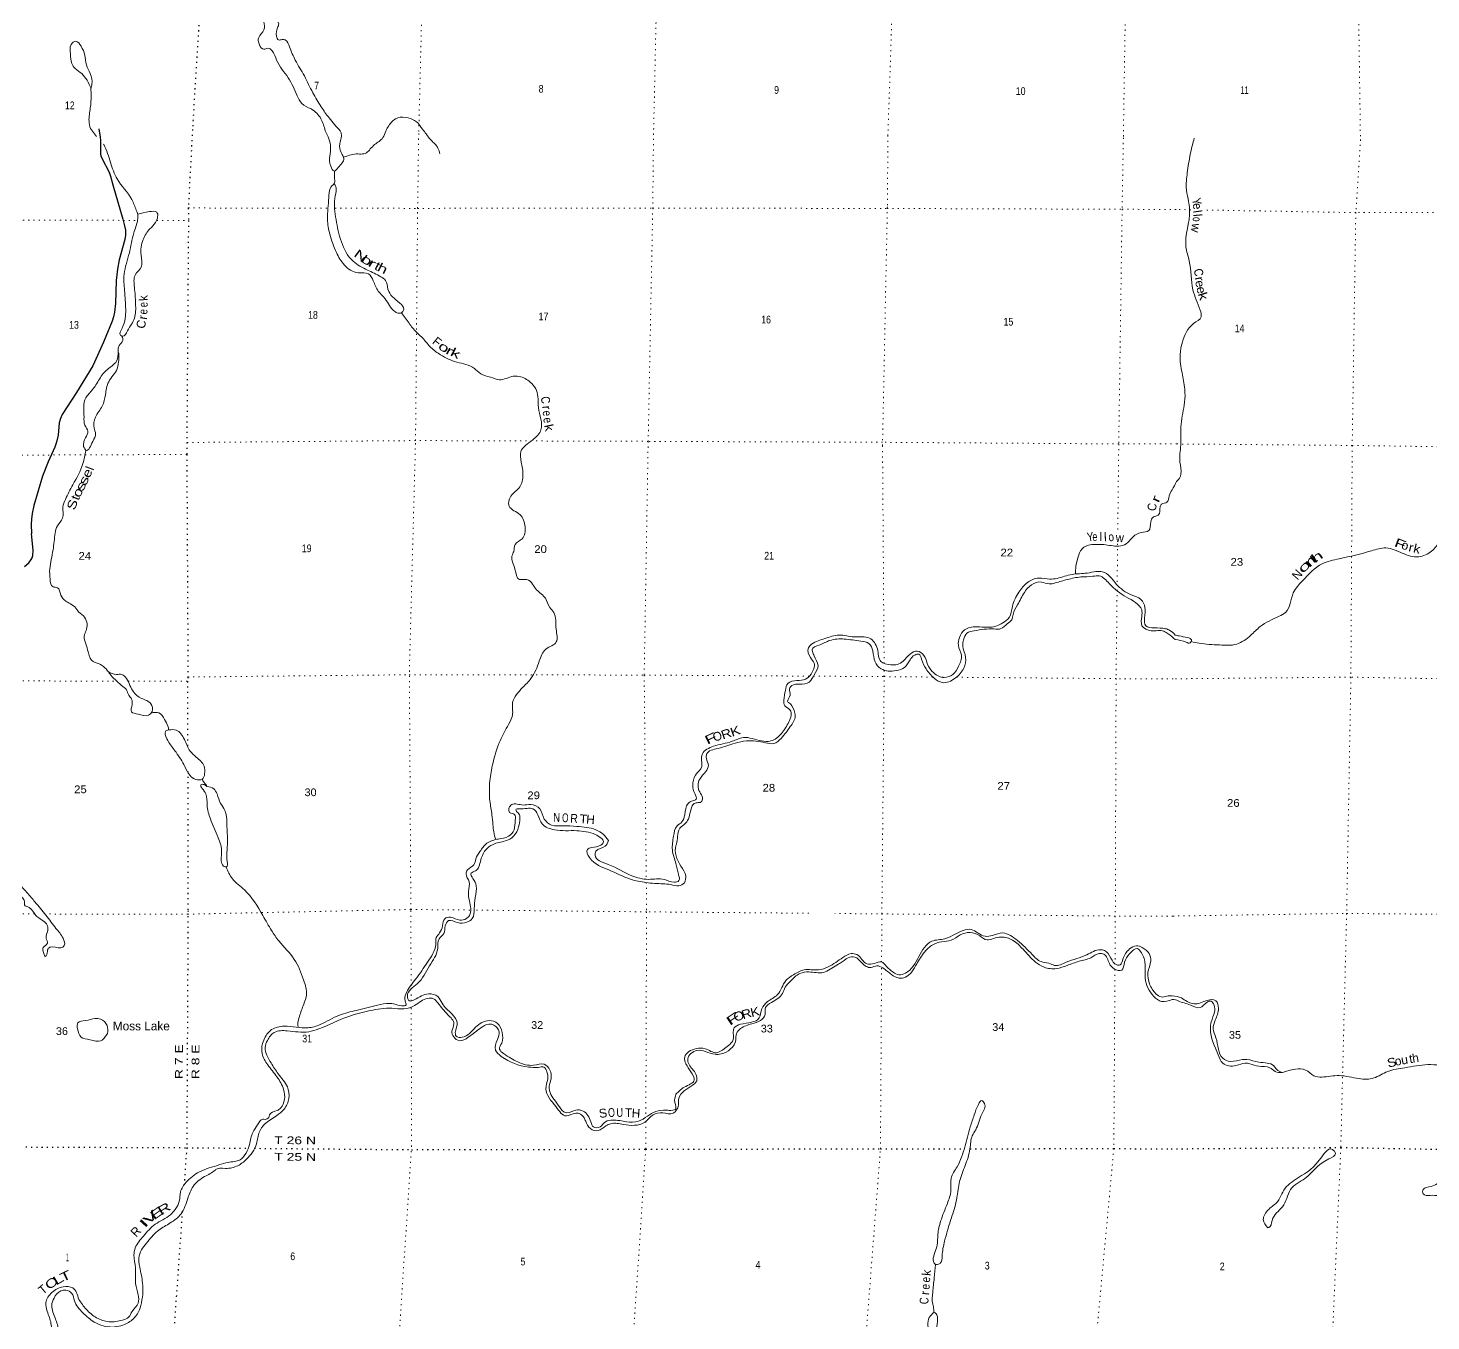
# Model space of a CAD drawing. Header units: feet. Extents: x -248627 to 3, y 0 to 184934.
# Drawn here: x -211854 to -180004, y 65658 to 95020 of the extents above; entities that cross this region are included whole.
import ezdxf
from ezdxf.enums import TextEntityAlignment as Align

# ---------------------------------------------------------------- set-up
doc = ezdxf.new("R2010")
doc.units = ezdxf.units.FT
doc.header["$LTSCALE"] = 80
doc.linetypes.add('DOTTED', pattern=[1.5, 0.3, -1.2])
for name, color, linetype, lineweight in [('29', 7, 'Continuous', 25), ('39', 7, 'Continuous', 13), ('41', 7, 'Continuous', 13), ('6', 7, 'DOTTED', 25), ('7', 7, 'DOTTED', 13)]:
    doc.layers.add(name, color=color, linetype=linetype, lineweight=lineweight)

msp = doc.modelspace()

# ---------------------------------------------------------------- linework, layer by layer
at = {"layer": '29'}
for points in [[(-210250.47, 92735.27), (-210218.45, 92545.79), (-210211.01, 92463.91), (-210211.01, 92183.18), (-210207.82, 92156.6), (-210199.32, 92118.32), (-210168.5, 92047.07), (-210015.45, 91749.33), (-209983.57, 91660.02), (-209930.43, 91460.1), (-209700.86, 90677.47), (-209663.66, 90531.79), (-209644.53, 90427.58), (-209644.53, 90319.12), (-209658.35, 90218.1), (-209785.89, 89758.73), (-209826.27, 89543.93), (-209853.91, 89290.85), (-209870.91, 88763.43), (-209891.11, 88570.96), (-209914.49, 88464.62), (-209947.43, 88363.61), (-210142.99, 87887.22)], [(-210142.99, 87887.22), (-210380.01, 87350.24), (-210754.12, 86746.25), (-211077.22, 86244.35), (-211119.72, 86155.01), (-211145.24, 86057.19), (-211170.75, 85776.47), (-211199.43, 85645.67), (-211222.81, 85569.11), (-211247.27, 85504.25), (-211400.31, 85172.48), (-211527.85, 84840.71), (-211723.41, 84177.18), (-211759.53, 83994.28), (-211776.53, 83868.8), (-211782.92, 83751.83), (-211774.42, 83530.65)], [(-211932.74, 82789.02), (-211838.42, 82875.64), (-211782.85, 82954.49), (-211758.3, 82989.41), (-211745.38, 83038.53), (-211741.5, 83166.51), (-211774.42, 83530.65)]]:
    msp.add_lwpolyline(points, dxfattribs=at)
at = {"layer": '39'}
msp.add_line((-210437.81, 92738.02), (-210298.39, 92553.86), dxfattribs=at)
for points in [[(-205107.5, 92688.58), (-205205.12, 92961.27), (-205429.28, 93183.61), (-205636.68, 93305.1), (-205742.87, 93481.6), (-205948.5, 93890.88), (-206210.55, 94288.83), (-206314.21, 94505.55), (-206407.9, 94563.15), (-206502.65, 94540.25), (-206599.83, 94638.14), (-206617.7, 94807.44), (-206500.91, 94978.99), (-206504.53, 95162.19), (-206733.35, 95489.25), (-207185.02, 95984.3), (-207434.24, 96287.48), (-207524.5, 96453.71), (-207515.41, 96534.1), (-207449.21, 96525.18), (-207379.47, 96479.98), (-207343.04, 96499.62), (-207373.89, 96598.65), (-207438.09, 96760.51), (-207495.56, 96821.65), (-207567.55, 96848.77), (-207648.13, 96986.7), (-207844.5, 97335.47), (-207966.72, 97516.21), (-208012.99, 97665.76), (-207996.04, 97884.92), (-207976.83, 97971.22), (-207922.98, 97940.31), (-207825.32, 97725.68), (-207691.14, 97383.76), (-207552.43, 97082.04), (-207416.54, 96870.93), (-207257.79, 96564.92), (-207170.57, 96320.23), (-207129.56, 96229.12), (-206988.31, 96120.58), (-206780.12, 95906.5), (-206468.19, 95481.73), (-206258.23, 95249.51), (-206163.48, 95119.45), (-206188.85, 95023.17), (-206213.38, 94838.33), (-206170.32, 94751.21), (-206083.79, 94760.14), (-206013.6, 94749.15), (-205917.13, 94596.92), (-205786.51, 94291.28), (-205580.22, 93932.31), (-205390.29, 93551.42), (-205199.55, 93232.91), (-205020.01, 92978.95), (-204764.26, 92685.6)], [(-210424.87, 93645.77), (-210514.92, 93833.68), (-210635.28, 93985.33), (-210781.92, 94098.7), (-210860.1, 94215.94), (-210891.67, 94434), (-210876.94, 94645.9), (-210770.01, 94720.34), (-210651.54, 94609.06), (-210565.57, 94407.03), (-210525.96, 94182.89), (-210443.99, 93988.94), (-210402.42, 93748.66), (-210426.89, 93645.77)], [(-210437.81, 92738.01), (-210469.36, 92907.13), (-210440.28, 93205.79), (-210423.34, 93484.29), (-210426.89, 93645.77)], [(-203728.99, 92677.5), (-203712.9, 92713.82), (-203645.96, 92829.2), (-203460.27, 92980.16), (-203224.71, 92977.62), (-203035.7, 92890.4), (-202935.38, 92773.1), (-202880.57, 92698.52), (-202853.4, 92667.81)], [(-205107.5, 92688.58), (-204983.77, 92317.11), (-204983.21, 91881.98), (-204899, 91772.95), (-204812.16, 91851.26), (-204686.62, 92060.41), (-204722.56, 92149.15), (-204782.34, 92338.69), (-204743.42, 92536), (-204743.14, 92620.61), (-204764.26, 92685.6)], [(-210138.01, 92383.53), (-210132.31, 92372.31), (-209980.64, 91964.93), (-209832.88, 91593.83), (-209500.17, 91129.53), (-209396.3, 90881.44), (-209362.49, 90785.61)], [(-203728.99, 92677.5), (-203799.06, 92531.25), (-203984.85, 92372.64), (-204085.85, 92274.22), (-204168.7, 92187.84), (-204440.63, 92158.41), (-204591.78, 92118.56), (-204691.92, 92084.71)], [(-202853.4, 92667.81), (-202703.86, 92475.71), (-202547.42, 92291.93), (-202507.57, 92164.9)], [(-185379.67, 92516.26), (-185456.38, 92206.94), (-185528.03, 91783.07), (-185557.47, 91405.72), (-185481.81, 90879.35), (-185566.72, 90053.96), (-185491.49, 89731.36), (-185407.51, 89077.91), (-185243.31, 88610.29), (-185220.84, 88465.09), (-185391.79, 88309.29), (-185644.8, 87888.96), (-185696.6, 87606.37), (-185653.41, 87188.86), (-185592.19, 86821.84), (-185595.59, 86521.22), (-185677.17, 86026.71), (-185682.21, 85548.55), (-185703.56, 85161.13), (-185678.81, 84888.83), (-185699.61, 84824.98), (-185779.59, 84720.43)], [(-204894.74, 91769.39), (-204897.52, 91613.8), (-204891.77, 91527.15), (-204901.97, 91488.91)], [(-204901.97, 91488.91), (-204994.97, 91376.36), (-205027.87, 91170.98), (-205055.7, 90677.5), (-205002.47, 90336.89), (-204852.85, 89921.47), (-204672.57, 89638.91), (-204357.03, 89460.72), (-204123.54, 89435.87), (-204015.33, 89280.44), (-203905.36, 89048.45), (-203746.87, 88872.73), (-203524.34, 88579.98), (-203395.58, 88547.37), (-203324.8, 88639.83), (-203412.95, 88773.05), (-203683.73, 89088.1), (-203737.42, 89289.71), (-203841.85, 89372.6), (-204147.41, 89524.58), (-204474.96, 89722.95), (-204741.28, 90166.91), (-204862.42, 90670.9), (-204889, 91152.44), (-204860.07, 91373.96), (-204877.94, 91448.55), (-204901.97, 91488.91)], [(-185441.67, 81085.67), (-185267.77, 81050.62), (-184804.23, 81009.5), (-184413.35, 81028.7), (-184095.4, 81229.29), (-183882.22, 81425.57), (-183449.49, 81660.76), (-183302.58, 81749.93), (-183128.19, 82190.21), (-182917.2, 82467.18), (-182474.7, 82853.71), (-182086.04, 82967.74), (-181354.97, 83149.26), (-181024.64, 83212.69), (-180655.65, 83096.67), (-180280.68, 83010.93), (-179988.77, 83140.83), (-179813.92, 83357.18), (-179715.56, 83534.98), (-179401.65, 83743.63), (-179180.13, 83804.75), (-178805.48, 83872.34), (-178676.89, 84050.22), (-178552.86, 84478.27), (-178553.33, 84706.25), (-178557.92, 84972.54), (-178583.27, 85531.33), (-178587.76, 85751.22), (-178556.03, 85991.39), (-178433.7, 86274.17), (-178333.41, 86492.33), (-178104.16, 86710.84), (-178018.09, 86985.45), (-178073.06, 87257.67), (-178089.72, 87513.85), (-177924.96, 87740.25), (-177637.11, 87878.22), (-176966.79, 88206.86), (-176560.32, 88474.26), (-176387.45, 88676.48), (-176091.5, 88798.32), (-175870.12, 88926.02), (-175598.19, 88973.16), (-175433.48, 89221.75), (-175333.05, 89373.34), (-175123.86, 89551.44), (-174771.69, 89770.28), (-174448.02, 90130.27), (-174231.2, 90510.14), (-174038.55, 90887.93), (-173750.64, 91001.69), (-173583.21, 90915.39), (-173333.56, 91016.93), (-173025.29, 91027.85), (-172672.5, 90950.12), (-172188.69, 90852.56), (-171834.35, 90996.75), (-171427.95, 91300.47), (-170880.35, 91531.94), (-170292.27, 91674.75), (-169578.78, 91593.95), (-169094.92, 91468.15), (-168741.93, 91297.61), (-168393.41, 91332.85), (-168220.15, 91347.43), (-168000.38, 91285.48), (-167714.47, 91393.18), (-167460.48, 91343.42), (-167299.49, 91444.73), (-166981.01, 91395.15), (-166578.04, 91410.36), (-165739.34, 91192.71), (-165572.27, 91275.87), (-165336.86, 91443.96), (-165020.65, 91515.42), (-164583.7, 91659.84), (-164436.36, 91543.22), (-164089.27, 91304.07), (-163936.24, 91354.92), (-163789.58, 91563.12), (-163584.15, 91612.09), (-163422.68, 91485.42), (-163166.03, 91131.03), (-162905.76, 90970.33), (-162734.73, 91089.82), (-162551.51, 91158.91), (-162397.99, 90975.73), (-162188.07, 90804.81), (-162075.14, 90764.76), (-161889.63, 90700.7), (-161708.53, 90822.24)], [(-209364.08, 90790.13), (-209094.36, 90852.37), (-208933.32, 90837.8), (-208958.26, 90606.2), (-209085.6, 90461.52), (-209241.46, 90218.22), (-209288.95, 89865.81), (-209281.78, 89601.89), (-209421.36, 89408.9), (-209438.41, 89128.93), (-209413.46, 88760.2), (-209436.72, 88429.88), (-209594.73, 88144.28), (-209705.89, 88021.71), (-209754.14, 88044.01), (-209719.36, 88207.09), (-209637.42, 88625.87), (-209662.15, 89059.07), (-209673, 89427.76), (-209554.58, 89914.93), (-209454.4, 90365.89), (-209366.83, 90661.77), (-209362.38, 90788.68)], [(-203379.85, 88558.16), (-203205.06, 88317.16), (-203038.62, 88113.21), (-202878.05, 87959.65), (-202707.55, 87763.74), (-202486.61, 87597.91), (-202122.7, 87433.68), (-201720.46, 87291.5), (-201577.91, 87168.2), (-201354.65, 87093.02), (-201151.48, 87032), (-200837.1, 87111.67), (-200670.01, 87101.11), (-200418.82, 86947.28), (-200308.62, 86785.8), (-200265.6, 86402.91), (-200208.89, 85899.12), (-200390.88, 85669.99), (-200665.63, 85400.84), (-200656.35, 85165.11), (-200617.07, 84868.86), (-200690.46, 84599.13), (-200894.54, 84386.18), (-200931.53, 84164.69), (-200684.52, 83966.55), (-200570.66, 83694.26), (-200638.02, 83422.5), (-200793.5, 83292), (-200828.26, 83134.97), (-200866.87, 83028.31), (-200799.41, 82729.97), (-200699.5, 82498.01), (-200528.35, 82497.51), (-200399.83, 82392.38), (-200307.64, 82263.19), (-200108.95, 82069.22), (-200008.96, 81863.45), (-199918.74, 81746.34), (-199865.63, 81369.47), (-199860.57, 81077.35), (-200096.7, 80914.86), (-200246.63, 80639.3), (-200437.2, 80251.05), (-200625.16, 80042.09), (-200851.83, 79700.27), (-200856.81, 79414.23), (-200944.09, 79206.98), (-201136.63, 78834.85), (-201303.49, 78311.56), (-201369.21, 77926.97), (-201368.74, 77467.66), (-201321.47, 77151.24), (-201300.05, 76931.6), (-201282.49, 76764.34), (-201237.26, 76588.11)], [(-209723.05, 88017.77), (-209702.2, 87920.98), (-209783.11, 87810.41), (-209809.57, 87725.88), (-209809.76, 87669.47)], [(-209809.74, 87674.98), (-209842.69, 87458.04), (-209945.73, 87351.57), (-210147.69, 87172.86), (-210311.65, 86917.49), (-210471.4, 86714.49), (-210540.17, 86622.02), (-210583.9, 86189.02), (-210562.39, 85999.6), (-210496.39, 85864.43), (-210547.23, 85715.5), (-210592.19, 85518.21), (-210536.1, 85431.42), (-210386.42, 85632.44), (-210321.4, 85807.52), (-210353.19, 85934.53), (-210324.18, 86180.21), (-210170.29, 86435.61), (-210096.95, 86691.25), (-210023.46, 86989.18), (-209829.17, 87284.76), (-209796.27, 87488.13), (-209795.77, 87639.21), (-209805.23, 87668.79), (-209809.73, 87679.64)], [(-210544.05, 85429.9), (-210609.6, 85129.46), (-210836.73, 84646.63), (-211006.99, 84312.71), (-211061.93, 84141.64), (-211068.81, 83889.84), (-211188.21, 83712.91), (-211237.08, 83549.87), (-211286.68, 83169.27), (-211360.61, 82738.38), (-211355.36, 82500.65), (-211287.46, 82333.25), (-211186.86, 82310.79), (-211110.91, 82141.35), (-210998.6, 82006.06), (-210892.1, 81941.28), (-210769.58, 81848.26), (-210733.53, 81791.75), (-210597.01, 81670.48), (-210525.53, 81368.1), (-210570.23, 81249.37), (-210500.92, 80898.64), (-210413.11, 80664.7), (-210240.23, 80577.58), (-210137.74, 80518.86), (-210031.41, 80401.71)], [(-185779.59, 84720.43), (-185878.77, 84536.11), (-185947.71, 84395.29), (-185996.51, 84252.4), (-186119.49, 84208.44), (-186147.86, 84152.12), (-186192.8, 83960.87), (-186313.78, 83912.87), (-186362.47, 83804.23), (-186411.45, 83606.94), (-186570.66, 83567.11), (-186796.62, 83434.81), (-186921.89, 83308.26), (-187093.22, 83254.36), (-187429.37, 83289.58), (-187616.63, 83292.14), (-187779.78, 83276.49), (-187959.42, 83148.08), (-188026.5, 82958.91), (-188063.28, 82797.86), (-188071.33, 82620.27)], [(-185808.04, 81234.88), (-185929.73, 81341.22), (-186028.27, 81379.78), (-186289.98, 81396.66), (-186477.07, 81447.56), (-186504.68, 81622.91), (-186497.83, 81862.62), (-186587.84, 82042.17), (-186806.97, 82147.56), (-187146.44, 82394.31), (-187463.65, 82673.24), (-187610.64, 82675.68), (-187808.07, 82644.01), (-188150.49, 82610.76), (-188493.1, 82523.11), (-188656.25, 82505.45), (-188911.9, 82528.35), (-189161.91, 82430.36), (-189357.97, 82209.33), (-189504.03, 81885.42), (-189577.37, 81631.8), (-189726.78, 81509.35), (-189855.88, 81443.24), (-190317.06, 81420.4), (-190595.16, 81352.71), (-190704.47, 81181.8), (-190733.26, 81002.59), (-190661.52, 80776.75), (-190728.81, 80527.15), (-190860.32, 80340.17), (-191051.83, 80272.24), (-191291.1, 80375.67), (-191431.41, 80569.47), (-191515.3, 80771.16), (-191665.99, 80868.3), (-191827.29, 80804.3), (-191986.91, 80641.59), (-192116.03, 80567.42), (-192267.07, 80561.82), (-192490.34, 80630.96), (-192571.92, 80923.3), (-192750.33, 81163.54), (-193100.59, 81192.76), (-193442.76, 81236.06), (-193761.17, 81156.4), (-194063.63, 81030.36), (-194136.4, 80943.94), (-194088.82, 80722.21), (-194008.7, 80595.06), (-194078, 80345.46), (-194203.22, 80233.01), (-194398.65, 80199.33), (-194600.21, 80139.48), (-194659.15, 79976.47), (-194692.1, 79754.97), (-194674.4, 79630.02), (-194551.9, 79530.95), (-194530.14, 79414.04), (-194581, 79261.09), (-194751.01, 78999.69), (-194987.17, 78829.14), (-195206.64, 78831.79), (-195613.14, 78905.49), (-195871.16, 78821.63), (-196292.38, 78708.02), (-196542.64, 78535.49), (-196563.3, 78378.42), (-196557.7, 78247.46), (-196699.29, 78054.47), (-196760.5, 77814.92), (-196718.82, 77635.51), (-196685.02, 77506.48), (-196757.62, 77472.45), (-196868.57, 77410.32), (-196945.95, 77154.7), (-197010.93, 76989.69), (-197117.95, 76899.35), (-197199.27, 76667.91), (-197224.49, 76353.72), (-197146.99, 76045.27), (-197087.4, 75801.34), (-197075.8, 75658.28), (-197188.68, 75620.33), (-197407.95, 75683.42), (-197768.37, 75686.47), (-198144.64, 75768.14), (-198685.42, 76027.57), (-198980.72, 76235.92), (-198960.28, 76328.53), (-198752.51, 76438.73), (-198679.59, 76567.44)], [(-185808.76, 81136.02), (-185968.26, 81260.75), (-186068.74, 81321.48), (-186354.62, 81334.4), (-186563.66, 81447.81), (-186568.99, 81659.35), (-186570.51, 81806.42), (-186708.89, 81974.03), (-186911.85, 82095.48), (-187309.51, 82404.86), (-187532.43, 82578.75), (-187681.47, 82569.11), (-187951.34, 82553.78), (-188255.58, 82496.23), (-188531.7, 82418.47), (-188674.75, 82394.71), (-188843.74, 82439.52), (-189069.47, 82375.7), (-189233.14, 82204.94), (-189389.14, 81921.35), (-189490.55, 81702.06), (-189521.17, 81579.26), (-189622.13, 81492.93), (-189765.47, 81380.53), (-189920.55, 81372.92), (-190371.72, 81331.92), (-190537.02, 81275.99), (-190614.03, 81129.16), (-190632.64, 80984.16), (-190567.05, 80728.13), (-190608.13, 80486.51), (-190806.24, 80253.39), (-191102.56, 80155.54), (-191279.43, 80252.75), (-191465.98, 80466.83), (-191567.93, 80688.72), (-191629.98, 80799.7), (-191724.68, 80781.84), (-191829.75, 80671.35), (-191955.17, 80498.46), (-192140.66, 80426.48), (-192488.87, 80469.79), (-192621.24, 80627.31), (-192676.78, 80877.27), (-192762.81, 81042.71), (-192943.86, 81093.59), (-193324.26, 81145.06), (-193648.56, 81111.75), (-193892.55, 81007.7), (-194051.98, 80899.38), (-194042.04, 80863.09), (-194008.14, 80762.26), (-193918.27, 80542.42), (-194005.57, 80329.13), (-194118.86, 80168.3), (-194342.54, 80118.58), (-194513.79, 80088.86), (-194564.37, 80018.5), (-194554.8, 79867.38), (-194595.61, 79706.34), (-194591.59, 79704.31), (-194461.32, 79522.63), (-194435.57, 79395.64), (-194549.13, 79156.24), (-194751.36, 78894.94), (-194924.94, 78772.55), (-195112.15, 78787.2), (-195540.89, 78832.76), (-195802.84, 78777.11), (-196189.85, 78659.37), (-196448.01, 78531.19), (-196452.38, 78430.48), (-196408.6, 78275.23), (-196469.48, 78134.39), (-196604.95, 77965.56), (-196643.71, 77816.6), (-196605.94, 77671.44), (-196541.95, 77536.29), (-196574.48, 77443.71), (-196663.13, 77427.85), (-196747.81, 77395.87), (-196794.4, 77311.39), (-196847.46, 77102.03), (-196926.46, 76959.23), (-197053.69, 76848.8), (-197108.7, 76657.58), (-197135.44, 76488.44), (-197145.61, 76456.23), (-197032.41, 75986.52), (-196922.4, 75766.62), (-196947.1, 75607.54)], [(-185808.76, 81136.02), (-185559.83, 81072.92), (-185473.31, 81056.12), (-185441.21, 81122.78), (-185527.97, 81177.02), (-185723.5, 81214.83), (-185808.04, 81234.88)], [(-210031.41, 80401.71), (-209848.38, 80340.74), (-209727.56, 80340.39), (-209621.16, 80247.42), (-209463.09, 79946.8), (-209276.33, 79797.18), (-209063.31, 79671.66), (-209037.7, 79502.37), (-209120.56, 79411.96), (-209356.05, 79440.84), (-209504.88, 79491.64), (-209490.24, 79654.77), (-209501.92, 79775.67), (-209568.04, 79872.56), (-209620, 79991.57), (-209730.41, 80090.6), (-209887.01, 80230.06), (-209943.19, 80288.64), (-210031.41, 80401.71)], [(-209061.76, 79463.15), (-208886.79, 79469.7), (-208754.4, 79316.21), (-208680.39, 79168.94), (-208656.53, 79080.23)], [(-208656.73, 79080.99), (-208491.43, 79075.72), (-208304.88, 78863.66), (-208176.88, 78601.4), (-208036.39, 78464.01), (-207857.88, 78255.99), (-207844.37, 78082.71), (-207897.12, 77964), (-208044.13, 77956.37), (-208176.72, 78047.41), (-208294.84, 78251.21), (-208495.13, 78572.1), (-208655.47, 78796.18), (-208737.41, 78979.74), (-208735.19, 79042.18), (-208657.15, 79082.55)], [(-207794.99, 77794.49), (-207638.1, 77743.67), (-207563.99, 77626.61), (-207482.16, 77408.81), (-207384.02, 77253.4), (-207340.67, 76969.23), (-207329.59, 76669.03), (-207330.44, 76415.21), (-207333.53, 76094.91), (-207352.07, 75970.06), (-207374.22, 75968.11), (-207454.5, 76046.91), (-207459.69, 76302.77), (-207537.11, 76633.37), (-207714.89, 77060.97), (-207788.33, 77377.46), (-207815.69, 77625.33), (-207901.97, 77752.36), (-207905.86, 77756.53), (-207929.76, 77835.17), (-207857.26, 77838.99), (-207794.99, 77794.49)], [(-207901.14, 77966.03), (-207859.11, 77889.35), (-207816.99, 77838.87), (-207794.99, 77794.49)], [(-198679.59, 76567.44), (-198797.91, 76712.83), (-198960.67, 76812.01), (-199395.35, 76889.82), (-199709.43, 76900.81), (-199967.1, 76919.68), (-200133.77, 77057.15), (-200233.67, 77289.11), (-200442.77, 77384.4), (-200611.94, 77374.82), (-200873.68, 77383.63), (-200936.36, 77305.25), (-200920.59, 77204.48), (-200809.99, 77159.84), (-200794.31, 77030.86), (-200821.22, 76811.36), (-200946.56, 76664.66), (-201178.33, 76602.88), (-201438.4, 76504.92), (-201594.08, 76318.02), (-201687.26, 76151.08), (-201734.01, 76020.28), (-201873.34, 75903.84), (-201909.9, 75809.26), (-201840.01, 75633.79), (-201854.84, 75412.24), (-201833.42, 75196.62), (-201834.52, 74866.24), (-201901.21, 74795.93), (-202050.32, 74762.11), (-202261.54, 74825.18), (-202394.55, 74791.31), (-202443.41, 74632.31), (-202510.39, 74471.34), (-202585.26, 74362.77), (-202597.85, 74209.7), (-202784.45, 73807.34), (-203049.51, 73425.35), (-203263.97, 73117.75), (-203298.72, 72962.73), (-203276.88, 72872.01), (-203270.97, 72833.72), (-203371.7, 72817.89), (-203655.43, 72871.09), (-203919.35, 72829.55), (-204401, 72708.06), (-204781.92, 72604.41), (-205221.6, 72390.13), (-205497.71, 72314.37), (-206039.24, 72352.2), (-206323.41, 72274.46), (-206503.42, 72035.25), (-206540.65, 71739.22), (-206412.68, 71472.93), (-206202.17, 71198.35), (-206052.1, 70915.88), (-206032.73, 70686.17), (-206119.97, 70491.01), (-206200.69, 70436.86), (-206372.17, 70340.65), (-206388.48, 70280.27), (-206469.17, 70236.18), (-206523.53, 70238.35), (-206642.75, 70113.8), (-206750.04, 69940.86), (-206827.49, 69663.08), (-206902.63, 69471.92), (-207040.07, 69319.21), (-207314.12, 69257.55), (-207519.7, 69199.73), (-207961.19, 69045.89), (-208266.04, 68807.04), (-208391.61, 68589.83), (-208420.5, 68378.39), (-208511.74, 68191.31), (-208622.9, 68066.73), (-208967.94, 67854.19), (-209234.63, 67585.01), (-209420.78, 67315.61), (-209449.5, 67156.54), (-209416.25, 66864.34), (-209411.41, 66505.74), (-209355.87, 66253.76), (-209354.49, 66064.39), (-209492.05, 65873.41), (-209566.97, 65748.73), (-209706.15, 65678.62), (-210014.35, 65641.24), (-210297.97, 65728.68), (-210532.91, 65922.76), (-210701.3, 66146.86)], [(-213557.4, 76729.37), (-213752.36, 76834.68), (-213834.88, 76845), (-213864.95, 76885.37), (-214023.81, 76948.28), (-214154.45, 77021.18), (-214232.61, 77132.21), (-214327.22, 77140.54), (-214377.55, 77144.72), (-214417.73, 77171.02), (-214492.22, 77173.25), (-214576.65, 77217.82), (-214715.57, 77220.23), (-214779.87, 77260.71), (-214836.35, 77230.65), (-214892.82, 77206.64), (-214663.9, 77016.62), (-214306.28, 76779.88), (-214143.03, 76823.73), (-213953.86, 76792.96), (-213684.77, 76574.62), (-213439.77, 76378.5), (-213253.11, 76198.66), (-212762.6, 75957.52), (-212190.41, 75454.24), (-212074.03, 75333.03), (-211969.57, 75260.21), (-211933.66, 75159.38), (-211931.82, 75109.01), (-211831.35, 75046.27), (-211674.89, 74866.52), (-211582.51, 74793.73), (-211411.91, 74628.05), (-211408.22, 74527.31), (-211441.04, 74348.11), (-211415.24, 74235.23), (-211510.19, 74140.82), (-211496.55, 74005.81), (-211464.57, 73935.21), (-211428.18, 73977.4), (-211399.54, 74112.3), (-211345.04, 74150.41), (-211113.55, 74131.61), (-211032.83, 74181.74), (-211058.45, 74349.02), (-211220.8, 74573.1), (-211449.35, 74871.92), (-211698.02, 75174.81), (-211872.51, 75380.8), (-212251.8, 75764.66), (-212551.15, 75964.96), (-212876.83, 76121.02), (-213045.45, 76274.62), (-213268.3, 76470.67), (-213477.07, 76662.65), (-213557.4, 76729.37)], [(-196947.1, 75607.54), (-197080.22, 75539.44), (-197261.35, 75566.15), (-197438.49, 75584.79), (-197824.99, 75614.11), (-198177.12, 75689.67), (-198665.71, 75900.6), (-199107.75, 76183.91), (-199155.49, 76361.33), (-199056.65, 76411.4), (-198851.1, 76461.17), (-198790.4, 76547.62), (-198840.5, 76620.29), (-198979.15, 76707.31), (-199397.69, 76791.12), (-199903.03, 76812.73), (-200180.46, 76944.48), (-200280.44, 77152.26), (-200396.77, 77291.6), (-200521.59, 77298), (-200714.92, 77288.49), (-200771.33, 77278.58), (-200775.46, 77248.38), (-200711.26, 77177.68), (-200685.46, 77066.81), (-200716.29, 76879.55), (-200829.76, 76666.34), (-201021.42, 76558.11), (-201297.54, 76480.34), (-201467.11, 76351.9), (-201584.76, 76094.38), (-201657.85, 75913.29), (-201746.64, 75857.14), (-201791.03, 75829.06), (-201753.18, 75706.07), (-201679.23, 75542.68), (-201700.27, 75272.79), (-201723.26, 75021.04), (-201770.32, 74795.55), (-201895.44, 74713.32), (-202104.88, 74705.86), (-202308.11, 74748.76), (-202383.01, 74628.1), (-202413.78, 74458.97), (-202522.93, 74334.39), (-202553.87, 74114.89), (-202738.41, 73724.61), (-203019.68, 73312.45), (-203240.1, 73031.05), (-203196.15, 72928.18), (-203089.35, 72950.03), (-202758.67, 73086.07), (-202551.48, 73025.03), (-202455.33, 72873.66), (-202232.64, 72629.26), (-202110.52, 72419.4), (-202149.37, 72242.23), (-202133.65, 72125.34), (-202000.83, 72100.78), (-201694.01, 72327.54), (-201385.43, 72477.73), (-201196.37, 72414.74), (-201092.35, 72208.95), (-201101.2, 71969.25), (-201149.99, 71832.4), (-201057.71, 71729.4), (-200734.16, 71539.09), (-200375.99, 71465.53), (-200134.29, 71486.99), (-200005.86, 71353.66), (-199980.35, 71154.15), (-200021.19, 70985.05), (-199985.57, 70799.61), (-199881.36, 70650.23), (-199618.48, 70381.54), (-199418.92, 70445.43), (-199253.88, 70424.81), (-199075.49, 70178.52), (-199017.48, 70063.52), (-198866.45, 70067.11), (-198743.24, 70181.58), (-198580.01, 70221.4), (-198266.03, 70180.2), (-197996.17, 70191.51), (-197790.38, 70311.79), (-197604.79, 70413.99), (-197369.1, 70443.52), (-197218.09, 70443.09), (-197157.62, 70461.04), (-197169.17, 70618.21), (-197144.38, 70807.5)], [(-207358.49, 75961.69), (-207214.04, 75697.7), (-206941.03, 75447.11), (-206524.15, 74865.72), (-206323.94, 74522.67), (-206161.63, 74288.51), (-205808.64, 73868.47), (-205598.77, 73404.52), (-205531.45, 73063.87), (-205596.6, 72848.51), (-205692.16, 72574.81), (-205728.97, 72403.68), (-205720.95, 72320.59)], [(-197144.38, 70807.5), (-196956.58, 70966.11), (-196728.49, 71132.65), (-196806.42, 71312.17), (-196916.56, 71493.8), (-196940.52, 71554.3), (-196946.25, 71649), (-196683.83, 71843.65), (-196482.48, 71841.05), (-196223.04, 71747.63), (-196045.52, 71843.82), (-195845.48, 72052.75), (-195822.46, 72312.56), (-195679.22, 72394.74), (-195253.88, 72538.55), (-195192.77, 72745.87), (-195071.43, 72902.65), (-194837.3, 73069.18), (-194648.97, 73388.94), (-194475.36, 73521.4), (-194231.34, 73633.51), (-193907.16, 73630.55), (-193687.46, 73698.41), (-193352.48, 73913), (-193166.95, 73999.08), (-193034.13, 73976.54), (-192809.31, 73766.38), (-192640.13, 73777.98), (-192480.94, 73811.76), (-192362.49, 73708.68), (-192215.93, 73579.33), (-192083.23, 73518.51), (-191936.12, 73554.34), (-191628.79, 73934.2), (-191333.64, 74281.85), (-191037.46, 74337.4), (-190807.56, 74441.49), (-190444.76, 74547.21), (-190125.12, 74393.18), (-189957.92, 74414.86), (-189724.17, 74468.58), (-189392.49, 74300.41), (-189057.3, 73979.13), (-188856.47, 73819.4), (-188677.39, 73780.61), (-188546.67, 73733.9), (-188282.65, 73803.64), (-187816.95, 73973.53), (-187504.46, 74089.46), (-187415.93, 74069.06), (-187269.5, 73899.42), (-187135.12, 73741.9), (-187062.62, 73745.72), (-186995.74, 73874.45), (-186847.97, 74105.69), (-186690.67, 74179.78), (-186557.91, 74137.09), (-186401.31, 73999.65), (-186365.62, 73834.35), (-186428.92, 73572.65), (-186389.53, 73308.63), (-186247.3, 73088.64), (-186130.76, 73015.78), (-186001.83, 73033.53), (-185875.41, 73041.24)], [(-185876.39, 72958), (-186123.04, 72915.03), (-186295.83, 73028.34), (-186491.77, 73443.9), (-186492.72, 73762.2), (-186576.43, 74020.3), (-186664.71, 74113.22), (-186846.32, 73996.91), (-186959.73, 73803.84), (-187024.76, 73624.73), (-187191.8, 73651.41), (-187304.14, 73776.63), (-187430.29, 73988.52), (-187532.94, 74000.91), (-187726.56, 73906.79), (-187992.63, 73824.96), (-188262.76, 73731.06), (-188504.62, 73661.25), (-188786.42, 73692.28), (-188981.35, 73809.69), (-189264.29, 74098.59), (-189501.21, 74304.75), (-189762.73, 74376.02), (-189931.99, 74342.26), (-190081.09, 74312.48), (-190247.92, 74401.6), (-190467.14, 74478.78), (-190688.82, 74423.02), (-190894.6, 74306.77), (-191112.2, 74267.11), (-191313.78, 74201.22), (-191497.56, 74038.57), (-191677.68, 73765.12), (-191936.43, 73463.69), (-192079.46, 73443.96), (-192250.34, 73525.03), (-192445.16, 73674.67), (-192583.93, 73723.42), (-192714.94, 73685.52), (-192926.02, 73788.88), (-193084.65, 73922.29), (-193231.7, 73904.59), (-193415.34, 73784.25), (-193494.01, 73740.16), (-193796.61, 73573.83), (-194126.8, 73584.86), (-194330.29, 73549.18), (-194552.39, 73366.5), (-194663.58, 73235.88), (-194728.48, 73095.05), (-194976.84, 72888.28), (-195112.14, 72773.84), (-195118.7, 72616.73), (-195223.86, 72482.06), (-195423.45, 72408.1), (-195677.54, 72296.02), (-195772.54, 72187.51), (-195787.14, 72036.46), (-196118.42, 71721.14), (-196255.37, 71713.48), (-196472.63, 71776.56), (-196667.87, 71799.28), (-196875.9, 71610.52), (-196848.13, 71483.53), (-196691.82, 71261.48), (-196674.19, 71112.35), (-196779.27, 71001.86), (-196954.84, 70885.52), (-197080.27, 70708.61), (-197088.84, 70555.53), (-197208.24, 70376.58), (-197445.83, 70381.3), (-197661.42, 70339.62), (-197853.28, 70170.95), (-198085.07, 70101.11), (-198336.71, 70119.97), (-198624.59, 70136.92), (-198733.49, 70086.87), (-198911.04, 69982.63), (-199086.07, 70025.44), (-199194.25, 70192.96), (-199228.21, 70271.63), (-199312.51, 70354.47), (-199421.17, 70376.94), (-199632.8, 70315.1), (-199865.7, 70517.23), (-200097.88, 70932.89), (-200056.89, 71148.33), (-200072.44, 71315.58), (-200140.55, 71420.53), (-200273.48, 71410.85)], [(-200273.48, 71410.85), (-200494.93, 71423.57), (-201110.27, 71667.1), (-201242.69, 71810.51), (-201199.61, 72046.09), (-201158.73, 72227.28), (-201277.04, 72374.68), (-201395.76, 72399.2), (-201575.27, 72311.08), (-201859.89, 72100.38), (-202059.49, 72022.39), (-202190.08, 72111.4), (-202229.92, 72238.43), (-202185.06, 72405.51), (-202323.31, 72613.41), (-202549.95, 72879.98), (-202646.29, 72972.93), (-202930.37, 72923.39), (-203079.72, 72819.06), (-203321.6, 72745.23), (-203597.4, 72762.14), (-204084.88, 72705.13), (-204572.6, 72575.6), (-205254.15, 72289.49), (-205481.9, 72225.69), (-205969.12, 72245.23), (-206263.21, 72211.83), (-206418.87, 72028.96), (-206471.76, 71867.95), (-206338.02, 71519.05), (-206173.75, 71266.76), (-205967.33, 70974.06), (-205931.96, 70712.07), (-206039.49, 70470.64), (-206213.18, 70316.02), (-206483.64, 70123.41), (-206600.99, 69954.53), (-206666.34, 69682.76), (-206897.07, 69328.87), (-207090.86, 69184.38), (-207374.98, 69122.76), (-207604.64, 69087.16), (-207606.67, 69085.15), (-207844.76, 68936.76), (-208105.27, 68711.89), (-208229.01, 68438.27), (-208381.2, 68088.19), (-208625.53, 67883.41), (-208881.79, 67722.99), (-209134.35, 67465.87), (-209330.76, 67140.08), (-209317.55, 66876.14), (-209254.32, 66515.36), (-209294.27, 66009.83), (-209371.43, 65816.66), (-209575.45, 65623.85), (-209938.24, 65520.15), (-210350.65, 65632.14), (-210607.68, 65844.41), (-210800.08, 66112.9), (-210863.94, 66286.33), (-210994.58, 66357.22), (-211109.41, 66341.43), (-211265, 66176.69), (-211315.9, 66009.64), (-211232.34, 65709.23), (-211166.8, 65437.08), (-211285.31, 64921.7), (-211439.75, 64501.11), (-211664.98, 63988.06), (-211927.78, 63676.57), (-212327.06, 63500.45), (-212500.03, 63561.39), (-212596.33, 63666.42), (-212839.64, 63763.82), (-213292.79, 63736.93), (-213770.6, 63559.02), (-213956.78, 63281.55), (-214020.06, 63025.89), (-214079.19, 62804.47), (-214303.37, 62603.66), (-214628.12, 62435.38), (-214757.47, 62290.71), (-214828.89, 62008.88), (-214859.6, 61857.88), (-214775.31, 61775.04), (-214522.22, 61588.98), (-214396.4, 61278.38), (-214369.51, 60889.49), (-214487.54, 60519.16), (-214726.06, 60243.86)], [(-183383.44, 71299.01), (-183542.68, 71324.81), (-183663.75, 71407.2), (-183913.68, 71440.82), (-184113.3, 71500.81), (-184218.1, 71512.63), (-184429.56, 71455.58), (-184729.92, 71513.28), (-184835.1, 71702.64), (-185011.63, 72289.26), (-184991.82, 72450.71), (-184917.73, 72670.82), (-184926.12, 72830.18), (-184992.8, 72918.77), (-185081.77, 72897.26), (-185244.37, 72772.84), (-185462.12, 72832.78), (-185744.42, 72926.84), (-185800.17, 72950.42), (-185876.39, 72958)], [(-185875.41, 73041.24), (-185668.5, 72994.33), (-185540.87, 72911.25), (-185276.81, 72867.57), (-185117.75, 72928.52), (-184886.02, 72925.11), (-184829.26, 72761.85), (-184901.22, 72487.27), (-184947.16, 72295.49), (-184884.26, 72085.83), (-184726.12, 71622.23), (-184558.72, 71552.07), (-184284.77, 71595.17), (-184184.02, 71595.44), (-183909.85, 71535.66), (-183571.15, 71449.81), (-183504.49, 71371.31), (-183383.44, 71299.01)], [(-210050.86, 72182.51), (-210060.3, 72369.88), (-210210.84, 72511.34), (-210327.59, 72523.76), (-210549.23, 72480.08), (-210722.56, 72430.22), (-210731.08, 72293.26), (-210649.15, 72105.67), (-210443.97, 72044.64), (-210198.39, 72021.77), (-210107.51, 72102.09), (-210050.86, 72182.51)], [(-183383.44, 71299.01), (-183081.34, 71374.47), (-182849.58, 71356.93), (-182661.91, 71224.28), (-182482.51, 71196.52), (-182087.64, 71229.86), (-181636.13, 71160.46), (-181301.67, 71175.48), (-180985.62, 71323.61), (-180596.9, 71409.39), (-180073.14, 71479.4), (-179809.14, 71459.93), (-179627.63, 71383.75), (-179449.87, 71178.45), (-179115.19, 71086.54), (-178965.87, 70988.08), (-178800.41, 70879.58), (-178660.76, 70585.4), (-178605.72, 70280.91), (-178397.6, 70011.12), (-178218.14, 69949.06), (-177931.99, 69939.74), (-177597.76, 70065.73), (-177438.53, 70048), (-177228.83, 69981.98), (-177033.64, 70105.58), (-176925.02, 70200.69), (-176580.71, 70322.67), (-176250.61, 70495.04), (-176111.5, 70457.09), (-175952.04, 70330.41), (-175780.66, 70278.42), (-175657.94, 70371.55), (-175549.55, 70573.6), (-175424.67, 70596.12), (-175162.6, 70540.34), (-175035.88, 70651.64), (-174905.12, 70750.85), (-174659.35, 70781.78), (-174530.74, 70949.57), (-174430.77, 71321.07), (-174348.85, 71654.18), (-174254.67, 71904.6), (-174101.68, 71977.64), (-173978.47, 71838.76), (-173973.84, 71552.29), (-173729.57, 71333.04), (-173537.97, 71250.84), (-173350.67, 71299.76), (-173231.59, 71207.28), (-173178.82, 71023.82), (-173158.39, 70888.71), (-172987.04, 70854.87), (-172914.59, 70899.45), (-172689.04, 70960.58), (-172405.03, 71011.78), (-172118.98, 71052.9)], [(-191251.49, 66938.67), (-191281.58, 66973.01), (-191234.18, 67299.22), (-191196.83, 67627.48), (-191135.44, 67921.43), (-190983.08, 68323.89), (-190903.54, 68625.84), (-190894.57, 68899.79), (-190762.82, 69159.28), (-190586.14, 69605.99), (-190461.77, 70066.96), (-190372.27, 70336.65), (-190278.84, 70576.11), (-190202.03, 70664.52), (-190139.83, 70597.86), (-190199.05, 70352.26), (-190339.17, 69998.11), (-190416.14, 69863.36), (-190469.49, 69565.37), (-190579.49, 69184.94), (-190705.53, 68826.72), (-190765.18, 68452.19), (-190877.32, 68037.52), (-190979.06, 67719.52), (-191044.33, 67469.91), (-191101.85, 67127.61), (-191134.57, 66978.63), (-191207.19, 66940.56), (-191251.86, 66934.86)], [(-183708.36, 67775.48), (-183809.67, 67958.88), (-183801.72, 68011.36), (-183630.92, 68239.79), (-183453.95, 68409.74), (-183369.69, 68585.49), (-183082.14, 68868.72), (-182541.01, 69305.95), (-182235.24, 69548.88), (-182170.58, 69462.3), (-182325.48, 69338.81), (-182864.57, 68895.53), (-183190.47, 68640.45), (-183276.7, 68442.5), (-183377.05, 68252.58), (-183608.12, 67939.25), (-183682.34, 67779.66), (-183707.5, 67776.91)], [(-179819.06, 68502.24), (-180018.56, 68509.77), (-180179.83, 68541.62), (-180180.05, 68646.53), (-180000.85, 68711.57), (-179726.99, 68801.07), (-179622.02, 68710.57), (-179559.15, 68515.04), (-179585.08, 68391.9), (-179730.31, 68462.12), (-179819.06, 68502.24)], [(-191251.49, 66938.67), (-191280.7, 66634.57), (-191316.02, 66310.33), (-191314.91, 66038.37), (-191289.13, 65921.45), (-191286.07, 65848.64)], [(-210701.3, 66146.86), (-210839.37, 66407.13), (-211054.73, 66433.94), (-211312.91, 66301.73), (-211450.6, 66074.49), (-211419.04, 65876.97), (-211333.37, 65602.75), (-211338.36, 65316.7), (-211452.71, 64839.59), (-211501.96, 64565.76), (-211690.48, 64187.57), (-211971.66, 63801.6), (-212139.38, 63624.81), (-212320.68, 63603.17), (-212401.13, 63631.61), (-212471.27, 63730.52), (-212618, 63807.5), (-212980.2, 63881.07), (-213378.91, 63876.18), (-213826.68, 63649.84), (-214135.81, 63334.45), (-214264.08, 62911.77), (-214353.43, 62688.42), (-214547.04, 62596.31), (-214732.56, 62516.27), (-214835.53, 62431.95), (-214978.83, 62331.64), (-215154.77, 62106.53), (-215211.89, 61885.09), (-215149.8, 61786.2), (-214902.38, 61708.93), (-214673.3, 61571.28), (-214549.24, 61335.22), (-214536.17, 61030.99), (-214548.91, 60833.61), (-214571.16, 60803.45), (-214605.24, 60847.87), (-214647.3, 60916.49), (-214677.53, 60906.5), (-214645.76, 60773.45), (-214587.65, 60688.67), (-214592.09, 60565.8), (-214685.31, 60386.78), (-215046.59, 60133.99), (-215417.35, 60056.5), (-215880.93, 59918.84), (-216163.56, 59702.09), (-216359.77, 59434.72), (-216435.16, 59169.03), (-216465.63, 59090.55), (-216613.19, 58921.75), (-216756.84, 58714.67), (-216757.53, 58509.19), (-216607.18, 58309.32), (-216347.69, 58232.02), (-215986.77, 58376.02), (-215890.23, 58343.51), (-215850.62, 58145.97), (-215855.36, 57932.44), (-215920.94, 57592.18), (-216038.66, 57312.5), (-216117.65, 57173.73), (-216095.79, 57089.05), (-216039.99, 56915.64), (-216030.84, 56639.63), (-216117.03, 56156.39), (-216194.16, 55973.29), (-216357.63, 55860.95), (-216637.9, 55748.95), (-216686.65, 55622.18), (-216701.1, 55515.45), (-216799.91, 55471.41), (-216925.02, 55393.21), (-217026.86, 55345.38)], [(-191286.15, 65850.64), (-191392.44, 65736.41), (-191423.23, 65559.22), (-191397.75, 65351.65), (-191348.1, 65146.03), (-191336.61, 64968.72), (-191335.23, 64779.35), (-191247.19, 64613.9), (-191158.54, 64629.76), (-191131.71, 64825.09), (-191183.08, 65117.35), (-191216.5, 65361.2), (-191215.75, 65584.81), (-191223.09, 65798.37), (-191259.19, 65840.78), (-191286.15, 65850.58)]]:
    msp.add_spline(points, degree=3, dxfattribs=at)
at = {"layer": '6'}
for points in [[(-207900.18, 97418.62), (-207924.53, 96227.75), (-207935.84, 95807.95), (-208121.05, 92716.4)], [(-208121.05, 92716.4), (-208216.16, 90934.43), (-208213.09, 90648.36), (-208250.09, 85608.13), (-208251, 85336.17), (-208223.62, 80281.65), (-208234.01, 80184.98), (-208230.78, 78692.83)], [(-208229.58, 78137.3), (-208222.73, 74971.13), (-208251.33, 69592.66), (-208310.46, 68751.04)], [(-216889.08, 69607.89), (-213585.22, 69616.16), (-208251.33, 69592.66), (-206856.69, 69580.36)], [(-206717.68, 69579.14), (-203149.06, 69547.68), (-197831.16, 69558.47), (-192501.18, 69567.22), (-190598.28, 69568.94)], [(-190468.56, 69569.07), (-187203.44, 69572.03), (-185903.74, 69566.74)], [(-185903.74, 69566.74), (-182049.96, 69597.8), (-176697.87, 69499.21), (-171346.08, 69223.5), (-166047.85, 69180.84), (-160721.98, 69096.31), (-155650.04, 69029.25), (-155384.09, 69040.05), (-154922.51, 69014.23)], [(-208352.86, 68147.64), (-208606.52, 64537.23), (-208605.6, 64210.88), (-208650.47, 59225.06), (-208665.57, 58926.95), (-208736.92, 53850.56), (-208743.78, 53604.81), (-208759.59, 48721.41), (-208805.27, 46835.28)]]:
    msp.add_lwpolyline(points, dxfattribs=at)
at = {"layer": '7'}
for p, q in [((-208216.16, 90934.43), (-205048, 90928.95)), ((-185454.65, 90893.7), (-185727.68, 90898.42)), ((-208929.5, 90650.7), (-208213.09, 90648.36)), ((-187117.1, 83306.25), (-187127.55, 82380.06)), ((-191099.2, 80278.88), (-190987.92, 80277.92)), ((-209585.03, 80187.86), (-208234.01, 80184.98)), ((-203156.56, 72924.92), (-203157.23, 73139.78))]:
    msp.add_line(p, q, dxfattribs=at)
for points in [[(-202984.29, 92669.48), (-202892.83, 96246.71), (-202762.73, 102749.76)], [(-197435.36, 102667.13), (-197573.33, 96222.63), (-197653.08, 92622.01)], [(-192332.01, 92575.89), (-192211.54, 96200.47), (-192097.8, 102622.82)], [(-186744.18, 102564.35), (-186930.28, 96184.55), (-186986.22, 92530.84)], [(-181591.66, 102565.33), (-181657.28, 96191.11), (-181603.81, 92486.76)], [(-203157.64, 73272.12), (-203163.03, 75003.05), (-203196.77, 80407.89), (-203056.92, 85651.52), (-203009.07, 90925.41), (-202984.29, 92669.48)], [(-197653.08, 92622.01), (-197671.05, 90932.11), (-197775.36, 85634.22), (-197865.61, 80326.21), (-197818.64, 75692.99)], [(-192419.11, 80588.84), (-192454.31, 85538.46), (-192344.38, 90997.05), (-192332.01, 92575.89)], [(-186986.22, 92530.84), (-187015.27, 90905.3), (-187091.5, 85575.09), (-187114.48, 83538.52)], [(-181603.81, 92486.76), (-181709.59, 90828.97), (-181791.2, 85540.86), (-181820.47, 80279.11), (-181918.03, 74912.27), (-182049.96, 69597.8), (-182288.5, 64194.26), (-182434.62, 58920.1), (-182483.97, 53626.02), (-182462.58, 48227.22), (-182469.58, 46606.75)], [(-204884.48, 90928.67), (-203009.07, 90925.41), (-197671.05, 90932.11), (-192347.17, 90922.75), (-187015.27, 90905.3), (-185727.68, 90898.42)], [(-154777.54, 90091.55), (-154944.59, 90085.88), (-160258.22, 90099.83), (-165536.38, 90297.12), (-170935.5, 90616.16), (-176347.53, 90840.42), (-181709.59, 90828.97), (-185133.39, 90888.15)], [(-216685.82, 90716.95), (-213528.89, 90665.76), (-209367.35, 90652.14)], [(-208251, 85336.17), (-213583.03, 85315.34), (-216737.41, 85359.56)], [(-185771.63, 85574.66), (-187091.5, 85575.09), (-192451.52, 85612.76), (-197775.36, 85634.22), (-203056.92, 85651.52), (-208250.09, 85608.13)], [(-185771.63, 85574.66), (-181791.2, 85540.86), (-176467.37, 85464.39), (-170907.38, 85198.91), (-165571.5, 85061.58), (-160440.07, 84856.88), (-155118.84, 84773.31), (-154814.15, 84770.1)], [(-187128.85, 82264.26), (-187151.61, 80246.84), (-187169.66, 74854.01), (-187176.47, 73790.33)], [(-208223.62, 80281.65), (-203199.56, 80333.59), (-197865.61, 80326.21), (-194110.95, 80301.45)], [(-194019.73, 80300.86), (-192416.98, 80290.29), (-191311.27, 80280.72)], [(-192475.79, 73807.63), (-192469.24, 74901.59), (-192416.98, 80290.29), (-192418.03, 80436.84)], [(-190776.33, 80276.08), (-187077.31, 80244.05), (-185815.64, 80241.73)], [(-154849.86, 79577.36), (-155283.73, 79586.3), (-160608.74, 79650.25), (-165743.45, 79694.9), (-171093.04, 79852.96), (-176494.59, 80184.49), (-181820.47, 80279.11), (-185815.64, 80241.73)], [(-214497.82, 80211.55), (-213533.71, 80196.29), (-209840.28, 80188.4)], [(-197817.84, 75613.49), (-197811.11, 74949.28), (-197828.44, 70289.28)], [(-211709.34, 74900.34), (-213561.49, 74902.2), (-215173.19, 74907.77)], [(-201823.06, 74989.59), (-203163.03, 75003.05), (-208225.52, 74896.83), (-211472, 74900.1)], [(-194128.33, 74916.4), (-197811.11, 74949.28), (-201726.32, 74988.62)], [(-185860.1, 74853.82), (-187169.66, 74854.01), (-193535.93, 74911.17)], [(-185860.1, 74853.82), (-181918.03, 74912.27), (-176537.84, 74864.2), (-171232.42, 74587.94), (-170287.3, 74568.91)], [(-193024.36, 49139.89), (-192995.33, 53676.06), (-192951.25, 59026.51), (-192905.28, 64340.7), (-192501.18, 69567.22), (-192476.49, 73691.05)], [(-187177.43, 73639.6), (-187203.44, 69572.03), (-187686.04, 64353.79), (-187707.72, 59075.8), (-187713.54, 53725.24), (-187711.41, 48344.44), (-187761.51, 46650.22)], [(-203664.04, 46788.26), (-203605.81, 48583.84), (-203523.87, 53817.34), (-203517.24, 59153.5), (-203486.25, 64459.96), (-203146.27, 69621.98), (-203156.13, 72786.43)], [(-197828.82, 70185.71), (-197831.16, 69558.47), (-198176.95, 64305.59), (-198216.42, 61125.28)]]:
    msp.add_lwpolyline(points, dxfattribs=at)

# ---------------------------------------------------------------- texts
at = {"layer": '41'}
for s, rotation, width, p in [('Y', 281.464, 0.9, (-185417.24, 91061.47)), ('w', 261.551, 1.05, (-185439.08, 90495.07)), ('o', 269.848, 0.7, (-185409.87, 90676.99)), ('N', 322.949, 1.55, (-204358.07, 89763.29)), ('o', 326.013, 1.6, (-204219.49, 89668.8)), ('r', 330.269, 1.65, (-204089.3, 89592.49)), ('t', 331.557, 1.35, (-203967.29, 89529.25)), ('h', 333.618, 1.45, (-203846.97, 89470.53)), ('C', 279.88, 0.9, (-185374.98, 89453.76)), ('r', 282.125, 1.1, (-185355.04, 89305.59)), ('e', 283.79, 1.05, (-185343.21, 89190.76)), ('k', 93.956, 0.95, (-209138.35, 88893.39)), ('e', 285.347, 1.1, (-185312.94, 89045.49)), ('k', 286.936, 1.3, (-185270.24, 88903.12)), ('e', 85.991, 0.8, (-209144.35, 88572.12)), ('e', 92.786, 0.8, (-209139.13, 88742.66)), ('r', 80.912, 1.05, (-209154.03, 88434.53)), ('o', 327.319, 1.55, (-202465.89, 87689.39)), ('r', 331.108, 1.6, (-202328.69, 87604.25)), ('k', 332.96, 1.6, (-202191.55, 87545.48)), ('C', 276.407, 0.85, (-200203.04, 86562.7)), ('e', 276.444, 0.85, (-200165.2, 86259.01)), ('e', 276.401, 0.85, (-200149.98, 86102.4)), ('k', 282.289, 1.15, (-200121.45, 85925.09)), ('s', 67.82, 1.5, (-210497.39, 84711.64)), ('e', 66.797, 1.3, (-210420.68, 84873.4)), ('t', 68.059, 1.15, (-210690.46, 84318.12)), ('o', 62.908, 1.4, (-210638.54, 84430.34)), ('s', 66.82, 1.5, (-210563.68, 84578.74)), ('r', 65.105, 1.5, (-186159.8, 84286.12)), ('S', 70.122, 1.3, (-210756.92, 84164.88)), ('C', 81.191, 0.9, (-186238.16, 84127.64)), ('Y', 7.614, 0.85, (-187725.27, 83370.55)), ('e', 0.738, 0.75, (-187632.73, 83370.88)), ('o', 6.205, 0.85, (-187253.66, 83366.54)), ('w', 357.316, 0.95, (-187071.9, 83346.82)), ('F', 339.177, 1.55, (-180735.18, 83213.42)), ('o', 344.985, 1.05, (-180615.32, 83176.77)), ('r', 346.559, 1.15, (-180475.62, 83130.2)), ('k', 347.031, 1.15, (-180342.91, 83098.83)), ('o', 47.087, 1.95, (-182810.4, 82723.42)), ('r', 45.353, 2.25, (-182701, 82821.24)), ('t', 40.149, 1.8, (-182616.79, 82886.7)), ('h', 34.514, 1.7, (-182533.68, 82933.42)), ('F', 25.322, 1.65, (-196312.75, 78798.16)), ('R', 18.823, 1.2, (-195971.03, 78898.25)), ('K', 18.837, 1.25, (-195766.63, 78958.83)), ('N', 358.418, 0.8, (-199856.12, 76991.68)), ('O', 358.088, 0.7, (-199660.21, 76985.47)), ('R', 356.965, 0.9, (-199462.78, 76971.47)), ('T', 356.902, 1.05, (-199250.92, 76958.76)), ('F', 33.608, 1.9, (-195795.63, 72439)), ('O', 25.131, 1.15, (-195676.79, 72493.61)), ('R', 17.181, 1.15, (-195514.79, 72539.07)), ('K', 13.873, 1.15, (-195326.66, 72579.94)), ('S', 13.626, 1.15, (-180871.37, 71433.62)), ('u', 8.812, 1.05, (-180589.45, 71490.99)), ('S', 9.001, 1.05, (-198785.4, 70279.06)), ('O', 3.851, 0.75, (-198601.85, 70292.26)), ('U', 2.216, 0.8, (-198416.84, 70293.02)), ('V', 41.678, 1.8, (-209012.45, 67934.81)), ('E', 34.919, 1.75, (-208872.34, 68029.16)), ('R', 31.073, 1.5, (-208712.01, 68123.15)), ('I', 47.968, 2.2, (-209152.95, 67811.7)), ('O', 36.308, 1.4, (-211262.64, 66439.51)), ('L', 31.017, 1.6, (-211117.43, 66519.09)), ('T', 25.552, 1.55, (-210960.89, 66587.8)), ('e', 84.513, 0.85, (-191375.41, 66588.13)), ('e', 83.875, 0.85, (-191384.85, 66426.2)), ('C', 87.526, 0.8, (-191411.76, 66111.04))]:
    msp.add_text(s, height=200, rotation=rotation, dxfattribs=dict(at, width=width)).set_placement(p, align=Align.CENTER)
for s, rotation, p in [('e', 280.824, (-185403.48, 90957.33)), ('l', 278.096, (-185399.94, 90841.35)), ('l', 275.096, (-185400.49, 90760.91)), ('C', 77.432, (-209188.94, 88273.02)), ('F', 321.535, (-202629.72, 87817.68)), ('r', 276.444, (-200178.19, 86389.29)), ('l', 69.692, (-210356.44, 84988.07)), ('l', 1.642, (-187495.2, 83367.56)), ('l', 1.351, (-187394.12, 83366.15)), ('N', 49.328, (-182966.09, 82541.56)), ('O', 18.238, (-196173.25, 78841.47)), ('H', 355.769, (-199090.99, 76948.29)), ('t', 8.812, (-180444.91, 71515.15)), ('h', 8.812, (-180339.8, 71530.2)), ('o', 11.266, (-180732.35, 71464.43)), ('T', 358.255, (-198224.15, 70288.19)), ('H', 356.181, (-198058.16, 70277.15)), ('R', 47.065, (-209334.66, 67619.43)), ('k', 84.513, (-191356.14, 66742.32)), ('T', 39.803, (-211453.8, 66295.28)), ('r', 83.692, (-191394.33, 66282.36))]:
    msp.add_text(s, height=200, rotation=rotation, dxfattribs=at).set_placement(p, align=Align.CENTER)
msp.add_text('Moss Lake', height=200, dxfattribs=at).set_placement((-209929.18, 72256.93))
at = {"layer": '6', "width": 1.35}
for s, rotation, p in [('R 7 E', 89.695, (-208343.05, 71150.22)), ('R 8 E', 89.695, (-207968.05, 71148.33)), ('T 26 N', 359.495, (-206265.54, 69676.27)), ('T 25 N', 359.495, (-206264.06, 69301.11))]:
    msp.add_text(s, height=175, rotation=rotation, dxfattribs=at).set_placement(p)
at = {"layer": '7'}
for s, rotation, width, p in [('7', 359.871, 0.85, (-205358.64, 93627.42)), ('8', 359.871, 0.85, (-200262.05, 93553.63)), ('9', 359.871, 0.85, (-194915.31, 93527.12)), ('10', 359.871, 0.85, (-189428.91, 93501.64)), ('11', 359.435, 0.65, (-184326.38, 93525.11)), ('12', 359.871, 0.85, (-211017.39, 93177.47))]:
    msp.add_text(s, height=175, rotation=rotation, dxfattribs=dict(at, width=width)).set_placement(p)
for s, width, p in [('18', 0.85, (-205496.18, 88418.48)), ('17', 0.85, (-200263, 88383.18)), ('13', 0.85, (-210921.52, 88192.44)), ('16', 0.85, (-195209.15, 88312.15)), ('15', 0.85, (-189706.2, 88263.99)), ('14', 0.85, (-184457.6, 88112.67)), ('19', 0.85, (-205638.76, 83116.66)), ('20', 1.1, (-200361.22, 83099.37)), ('22', 1.1, (-189776.09, 83022.4)), ('24', 1.1, (-210707.51, 82946)), ('21', 0.85, (-195140.51, 82949.29)), ('23', 1.1, (-184553.04, 82809.53)), ('25', 1.1, (-210807.81, 77644.06)), ('30', 1.05, (-205576.75, 77576.54)), ('28', 1.1, (-195178.28, 77679.4)), ('27', 1.1, (-189846.18, 77722.39)), ('29', 1.1, (-200518.87, 77507.51)), ('26', 1.1, (-184633.08, 77334.01)), ('36', 1.05, (-211221.1, 72152.69)), ('32', 1.05, (-200431.62, 72291.65)), ('33', 1.05, (-195218.73, 72210.08)), ('34', 1.05, (-189963.17, 72245.23)), ('31', 0.85, (-205627.68, 71984.37)), ('35', 1.05, (-184589.2, 72067.29)), ('6', 0.85, (-205899.94, 67038.75)), ('1', 0.4, (-210992.08, 67013.57)), ('5', 0.85, (-200672.6, 66919.83)), ('4', 0.85, (-195336.76, 66845.73)), ('3', 0.85, (-190132.32, 66826.65)), ('2', 0.85, (-184798.64, 66808.25))]:
    msp.add_text(s, height=175, dxfattribs=dict(at, width=width)).set_placement(p)

doc.saveas('drawing.dxf')
